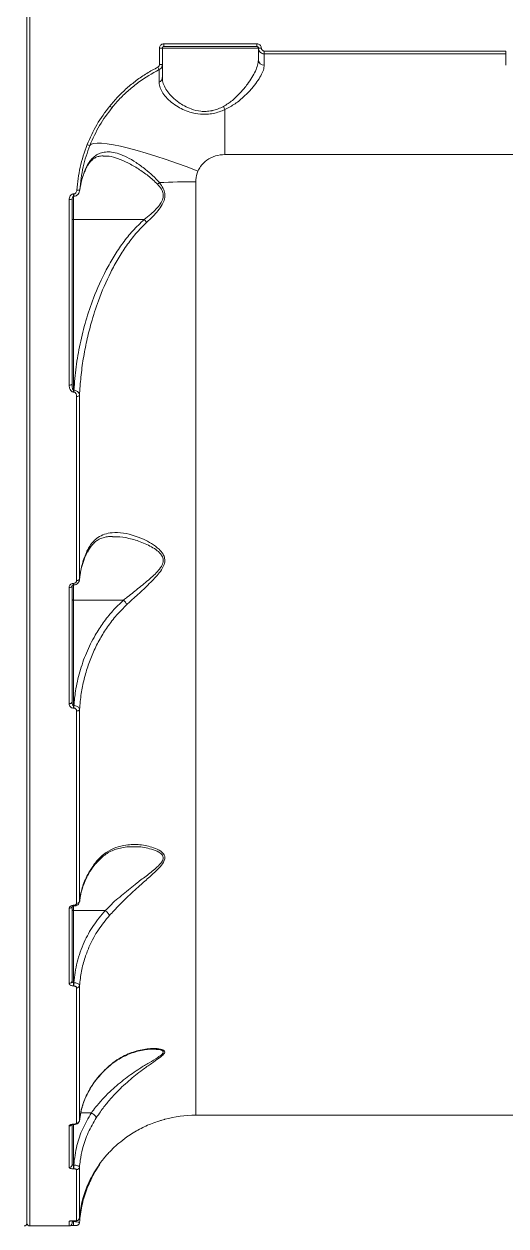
# Model space of a CAD drawing. Header units: millimetres. Extents: x -9848 to 7178, y -5300 to 6667.
# Drawn here: x -1232.1 to -1066.6, y 1657.8 to 2070 of the extents above; entities that cross this region are included whole.
import ezdxf

# ---------------------------------------------------------------- set-up
doc = ezdxf.new("R2010")
doc.units = ezdxf.units.MM
doc.layers.add('DIKOM_ОБЪЕКТ', color=7, linetype='Continuous')

msp = doc.modelspace()

# ---------------------------------------------------------------- linework, layer by layer
at = {"layer": 'DIKOM_ОБЪЕКТ', "color": 7, "linetype": 'Continuous', "lineweight": 15}
for p, q in [((-1231.08, 1658.79), (-1231.08, 2076.79)), ((-1230.08, 2076.79), (-1230.08, 1657.79)), ((-1185.58, 2056.12), (-1185.58, 2061.75)), ((-1184.58, 2061.79), (-1184.58, 2056.18)), ((-1151.58, 2061.79), (-1184.58, 2061.79)), ((-1184.08, 2063.25), (-1152.08, 2063.25)), ((-1184.08, 2062.29), (-1184.08, 2063.25)), ((-1152.08, 2062.29), (-1184.08, 2062.29)), ((-1152.08, 2062.29), (-1152.08, 2063.25)), ((-1151.58, 2057.74), (-1151.58, 2061.79)), ((-1149.58, 2060.75), (-1066.58, 2060.75)), ((-1149.58, 2059.79), (-1149.58, 2060.75)), ((-1149.58, 2059.79), (-1149.58, 2055.93)), ((-1066.58, 2059.79), (-1149.58, 2059.79)), ((-1066.58, 2059.79), (-1066.58, 2060.75)), ((-1066.58, 2055.93), (-1066.58, 2059.79)), ((-1163.08, 2025.29), (-1163.08, 2040.7)), ((-813.08, 2025.29), (-1163.08, 2025.29)), ((-1173.13, 2015.94), (-1173.13, 1695.79)), ((-1215.08, 2011.77), (-1214.99, 2011.77)), ((-1215.08, 2010.93), (-1215.08, 2011.77)), ((-1214.99, 2010.93), (-1214.99, 2011.77)), ((-1212.9, 2013), (-1212.74, 2014.03)), ((-1216.58, 1946.17), (-1216.58, 2009.81)), ((-1215.58, 2009.98), (-1215.58, 1946.49)), ((-1215.08, 2010.95), (-1215.08, 2002.98)), ((-1215.08, 2010.93), (-1214.99, 2010.93)), ((-1190.83, 2002.98), (-1215.08, 2002.98)), ((-1215.08, 2002.98), (-1215.08, 1944.45)), ((-1215.08, 1944.45), (-1214.96, 1944.45)), ((-1215.08, 1944.45), (-1215.08, 1943.81)), ((-1214.96, 1943.81), (-1215.08, 1943.81)), ((-1214.96, 1944.45), (-1214.96, 1943.81)), ((-1214.02, 1879.16), (-1214.02, 1942.33)), ((-1213.02, 1942.63), (-1213.02, 1879.59)), ((-1201.48, 1894.18), (-1201.69, 1894.19)), ((-1216.58, 1836.9), (-1216.58, 1876.77)), ((-1215.58, 1877.25), (-1215.58, 1837.48)), ((-1215.08, 1878.18), (-1215.04, 1878.18)), ((-1215.08, 1877.66), (-1215.08, 1878.18)), ((-1215.08, 1877.66), (-1215.04, 1877.66)), ((-1215.08, 1877.64), (-1215.08, 1872.44)), ((-1215.04, 1877.66), (-1215.04, 1878.18)), ((-1197.92, 1872.44), (-1215.08, 1872.44)), ((-1215.08, 1872.44), (-1215.08, 1836.28)), ((-1215.08, 1836.28), (-1214.97, 1836.28)), ((-1215.08, 1836.28), (-1215.08, 1835.38)), ((-1214.97, 1835.38), (-1215.08, 1835.38)), ((-1214.97, 1836.28), (-1214.97, 1835.38)), ((-1213.02, 1834.95), (-1213.02, 1769.12)), ((-1214.02, 1768.44), (-1214.02, 1834.42)), ((-1216.58, 1741.03), (-1216.58, 1766.75)), ((-1215.58, 1767.49), (-1215.58, 1741.83)), ((-1215.08, 1767.76), (-1215.02, 1767.76)), ((-1215.08, 1767.5), (-1215.08, 1767.76)), ((-1215.08, 1767.5), (-1215.02, 1767.5)), ((-1215.08, 1767.49), (-1215.08, 1766.02)), ((-1204.19, 1766.02), (-1215.08, 1766.02)), ((-1215.08, 1766.02), (-1215.08, 1741.22)), ((-1215.02, 1767.5), (-1215.02, 1767.76)), ((-1215.08, 1741.22), (-1215, 1741.22)), ((-1215.08, 1741.22), (-1215.08, 1740.09)), ((-1215, 1740.09), (-1215.08, 1740.09)), ((-1215, 1741.22), (-1215, 1740.09)), ((-1213.02, 1740.22), (-1213.02, 1693.94)), ((-1214.02, 1693.09), (-1214.02, 1739.48)), ((-1187.76, 1718.37), (-1187.92, 1718.37)), ((-1208.96, 1696.56), (-1212.59, 1696.56)), ((-1173.13, 1695.79), (-803.03, 1695.79)), ((-1216.58, 1677.85), (-1216.58, 1692.05)), ((-1215.58, 1692.42), (-1215.58, 1678.8)), ((-1215.08, 1692.68), (-1215, 1692.68)), ((-1215.08, 1692.6), (-1215.08, 1692.68)), ((-1215.08, 1692.6), (-1215, 1692.6)), ((-1215.08, 1692.6), (-1215.08, 1678.68)), ((-1215, 1692.6), (-1215, 1692.68)), ((-1215.08, 1678.68), (-1215.02, 1678.68)), ((-1215.08, 1678.68), (-1215.08, 1677.39)), ((-1215.02, 1678.68), (-1215.02, 1677.39)), ((-1213.02, 1677.98), (-1213.02, 1660.58)), ((-1215.02, 1677.39), (-1215.08, 1677.39)), ((-1214.02, 1659.66), (-1214.02, 1677.09)), ((-1230.08, 1657.79), (-1216.58, 1657.79)), ((-1216.58, 1657.79), (-1216.58, 1659.39)), ((-1215.58, 1659.37), (-1215.58, 1658.79)), ((-1215.08, 1659.55), (-1214.97, 1659.55)), ((-1215.08, 1659.55), (-1214.97, 1659.55)), ((-1215.08, 1659.55), (-1215.08, 1659.55)), ((-1215.08, 1659.55), (-1215.08, 1659.29)), ((-1215.08, 1659.29), (-1215.04, 1659.29)), ((-1215.08, 1659.29), (-1215.08, 1657.96)), ((-1215.08, 1657.96), (-1215.04, 1657.96)), ((-1215.04, 1659.29), (-1215.01, 1659.55)), ((-1215.04, 1659.29), (-1215.04, 1657.96)), ((-1214.97, 1659.55), (-1214.97, 1659.55))]:
    msp.add_line(p, q, dxfattribs=at)
at = {"layer": 'DIKOM_ОБЪЕКТ', "color": 7, "linetype": 'Continuous', "lineweight": 15, "flags": 128}
for points in [[(-1209.47, 2028.4), (-1208.99, 2028.82), (-1208.15, 2029.08), (-1206.96, 2029.19), (-1205.43, 2029.15), (-1203.57, 2028.95), (-1201.4, 2028.59), (-1198.94, 2028.09), (-1196.23, 2027.45), (-1193.27, 2026.66), (-1190.11, 2025.75), (-1186.78, 2024.71), (-1183.3, 2023.57), (-1179.72, 2022.32), (-1176.06, 2020.99), (-1172.37, 2019.58)], [(-1215.58, 2003.14), (-1215.57, 2003.11), (-1215.54, 2003.08), (-1215.49, 2003.05), (-1215.43, 2003.02), (-1215.36, 2003), (-1215.27, 2002.99), (-1215.17, 2002.98), (-1215.08, 2002.98)], [(-1215.58, 1946.49), (-1215.6, 1946.43), (-1215.65, 1946.37), (-1215.75, 1946.31), (-1215.87, 1946.27), (-1216.02, 1946.23), (-1216.19, 1946.2), (-1216.38, 1946.18), (-1216.58, 1946.17)], [(-1215.58, 1877.25), (-1215.6, 1877.15), (-1215.65, 1877.06), (-1215.75, 1876.98), (-1215.87, 1876.91), (-1216.02, 1876.85), (-1216.19, 1876.8), (-1216.38, 1876.78), (-1216.58, 1876.77)], [(-1213.02, 1879.59), (-1213.05, 1879.51), (-1213.12, 1879.42), (-1213.21, 1879.35), (-1213.34, 1879.28), (-1213.48, 1879.23), (-1213.65, 1879.19), (-1213.83, 1879.16), (-1214.02, 1879.16)], [(-1215.58, 1872.6), (-1215.57, 1872.57), (-1215.54, 1872.54), (-1215.49, 1872.51), (-1215.43, 1872.48), (-1215.36, 1872.46), (-1215.27, 1872.45), (-1215.17, 1872.44), (-1215.08, 1872.44)], [(-1215.58, 1837.48), (-1215.6, 1837.37), (-1215.65, 1837.26), (-1215.75, 1837.16), (-1215.87, 1837.07), (-1216.02, 1837), (-1216.19, 1836.95), (-1216.38, 1836.91), (-1216.58, 1836.9)], [(-1215.58, 1766.18), (-1215.57, 1766.15), (-1215.54, 1766.12), (-1215.49, 1766.09), (-1215.43, 1766.07), (-1215.36, 1766.05), (-1215.27, 1766.03), (-1215.17, 1766.02), (-1215.08, 1766.02)], [(-1213.02, 1658.92), (-1213.05, 1658.73), (-1213.11, 1658.57)]]:
    msp.add_lwpolyline(points, dxfattribs=at)
at = {"layer": 'DIKOM_ОБЪЕКТ', "color": 7, "linetype": 'Continuous', "lineweight": 15}
for centre, radius, start, end in [((-1185.33, 2068.39), 6.64, 267.8901, 276.5337), ((-1150.82, 2068.39), 6.64, 263.4663, 272.1099), ((-1149.67, 2057.84), 1.91, 183.055, 272.742), ((-1177.48, 2059.35), 9.58, 205.4791, 211.1797), ((-1185.33, 2061.02), 4.9, 267.0883, 278.8079), ((-1186.34, 2051.74), 1.76, 291.1243, 358.1739), ((-1200.22, 2044.5), 3.55, 227.2108, 242.552), ((-1156.73, 2044.64), 7.47, 202.8302, 211.8626), ((-1209.32, 2030.78), 2.38, 242.8854, 266.2495), ((-1173.25, 1779.61), 236.34, 89.971, 92.9974), ((-1213.57, 2015.02), 1.97, 259.9273, 289.2217), ((-1189.81, 2020.1), 6.15, 305.6909, 313.2287), ((-1216.33, 2011.48), 1.69, 261.6926, 296.6723), ((-1213.82, 1943.47), 1.16, 259.9548, 313.4192), ((-1213.87, 1835.33), 0.928, 260.7044, 335.8861), ((-1213.91, 1769.36), 0.925, 263.5933, 345.1632), ((-1216.46, 1767.64), 0.9, 262.794, 350.2487), ((-1216.49, 1741.94), 0.918, 264.4371, 353.0256), ((-1213.94, 1740.41), 0.937, 265.1491, 348.4953), ((-1173.13, 1655.79), 40, 90, 105.3591), ((-1216.57, 1693.08), 1.03, 269.3592, 322.1911), ((-1213.98, 1694.06), 0.968, 267.8567, 352.9715), ((-1216.55, 1678.83), 0.977, 268.6257, 358.5724), ((-1214, 1678.07), 0.981, 268.7866, 354.3204), ((-1232.08, 1658.79), 1, 270, 0), ((-1230.08, 1658.79), 1, 180, 270), ((-1216.58, 1660.38), 0.993, 269.8851, 294.6649), ((-1216.58, 1658.79), 1, 270, 0), ((-1214.02, 1660.66), 0.999, 269.9029, 355.642)]:
    msp.add_arc(centre, radius, start, end, dxfattribs=at)
for points, knots in [([(-1185.58, 2061.75), (-1185.57, 2061.86), (-1185.55, 2062.14), (-1185.37, 2062.56), (-1185.03, 2062.94), (-1184.58, 2063.2), (-1184.25, 2063.24), (-1184.08, 2063.25)], [0, 0, 0, 0, 0.14201, 0.356734, 0.57132, 0.785719, 1, 1, 1, 1]), ([(-1184.08, 2062.29), (-1184.13, 2062.28), (-1184.25, 2062.27), (-1184.4, 2062.19), (-1184.51, 2062.06), (-1184.57, 2061.92), (-1184.57, 2061.83), (-1184.58, 2061.79)], [0, 0, 0, 0, 0.214006, 0.428083, 0.642899, 0.858356, 1, 1, 1, 1]), ([(-1152.08, 2063.25), (-1151.97, 2063.25), (-1151.69, 2063.23), (-1151.27, 2063.05), (-1150.89, 2062.71), (-1150.63, 2062.26), (-1150.59, 2061.92), (-1150.58, 2061.75)], [0, 0, 0, 0, 0.140618, 0.355103, 0.569845, 0.784748, 1, 1, 1, 1]), ([(-1151.58, 2061.79), (-1151.58, 2061.85), (-1151.59, 2061.96), (-1151.68, 2062.11), (-1151.81, 2062.22), (-1151.95, 2062.28), (-1152.04, 2062.29), (-1152.08, 2062.29)], [0, 0, 0, 0, 0.21536, 0.430495, 0.645198, 0.859542, 1, 1, 1, 1]), ([(-1149.58, 2059.79), (-1149.72, 2059.8), (-1150.1, 2059.82), (-1150.66, 2060.06), (-1151.17, 2060.51), (-1151.51, 2061.11), (-1151.56, 2061.56), (-1151.58, 2061.79)], [0, 0, 0, 0, 0.140707, 0.355383, 0.57027, 0.785046, 1, 1, 1, 1]), ([(-1150.58, 2061.75), (-1150.57, 2061.64), (-1150.54, 2061.41), (-1150.37, 2061.11), (-1150.12, 2060.88), (-1149.84, 2060.77), (-1149.65, 2060.75), (-1149.58, 2060.75)], [0, 0, 0, 0, 0.215081, 0.4302, 0.644958, 0.85948, 1, 1, 1, 1]), ([(-1163.62, 2041.74), (-1162.55, 2042.4), (-1160.32, 2043.79), (-1157.65, 2046.51), (-1155.46, 2049.18), (-1153.78, 2051.68), (-1152.59, 2053.89), (-1151.75, 2055.97), (-1151.64, 2057.14), (-1151.58, 2057.74)], [0, 0, 0, 0, 0.146374, 0.305506, 0.468992, 0.600902, 0.735097, 0.865703, 1, 1, 1, 1]), ([(-1202.64, 2041.89), (-1201.72, 2042.96), (-1199.9, 2045.11), (-1196.83, 2048.03), (-1193.51, 2050.72), (-1189.96, 2053.16), (-1187.4, 2054.54), (-1186.13, 2055.23)], [0, 0, 0, 0, 0.197839, 0.395506, 0.593161, 0.79658, 1, 1, 1, 1]), ([(-1185.67, 2054.39), (-1188.08, 2053.03), (-1191.73, 2050.97), (-1196.07, 2047.42), (-1199.15, 2044.52), (-1200.96, 2042.4), (-1201.86, 2041.35)], [0, 0, 0, 0, 0.395169, 0.598677, 0.802167, 1, 1, 1, 1]), ([(-1186.13, 2055.23), (-1186.03, 2055.29), (-1185.84, 2055.41), (-1185.65, 2055.7), (-1185.58, 2055.95), (-1185.58, 2056.09), (-1185.58, 2056.12)], [0, 0, 0, 0, 0.305684, 0.611652, 0.917867, 1, 1, 1, 1]), ([(-1185.7, 2050.1), (-1185.7, 2050.97), (-1185.69, 2052.73), (-1185.68, 2053.97), (-1185.67, 2054.36), (-1185.67, 2054.39), (-1185.67, 2054.39)], [0, 0, 0, 0, 0.34149, 0.69299, 0.918009, 1, 1, 1, 1]), ([(-1184.58, 2056.18), (-1184.58, 2056.12), (-1184.59, 2055.83), (-1184.72, 2055.33), (-1185.1, 2054.76), (-1185.48, 2054.51), (-1185.67, 2054.39)], [0, 0, 0, 0, 0.081813, 0.388032, 0.693965, 1, 1, 1, 1]), ([(-1184.58, 2056.18), (-1184.58, 2056.09), (-1184.58, 2055.9), (-1184.58, 2054.45), (-1184.58, 2052.62), (-1184.58, 2051.69)], [0, 0, 0, 0, 0.306972, 0.648468, 1, 1, 1, 1]), ([(-1149.58, 2055.93), (-1149.64, 2055.38), (-1149.77, 2054.26), (-1150.7, 2052.29), (-1152.04, 2050.17), (-1153.93, 2047.79), (-1156.39, 2045.22), (-1159.42, 2042.63), (-1161.89, 2041.32), (-1163.08, 2040.7)], [0, 0, 0, 0, 0.13165, 0.263487, 0.395135, 0.526875, 0.688295, 0.849531, 1, 1, 1, 1]), ([(-1163.08, 2040.7), (-1163.72, 2040.43), (-1165.02, 2039.88), (-1167.11, 2039.32), (-1169.29, 2039.03), (-1172.03, 2039.06), (-1174.88, 2039.66), (-1177.59, 2040.74), (-1179.91, 2042.02), (-1182.03, 2043.59), (-1183.79, 2045.36), (-1185.02, 2047.19), (-1185.63, 2048.78), (-1185.68, 2049.74), (-1185.7, 2050.1)], [0, 0, 0, 0, 0.060369, 0.122044, 0.182584, 0.245202, 0.354864, 0.435809, 0.5191, 0.621339, 0.726595, 0.829717, 0.935577, 1, 1, 1, 1]), ([(-1184.58, 2051.69), (-1184.56, 2051.31), (-1184.5, 2050.32), (-1183.94, 2048.66), (-1182.8, 2046.76), (-1181.15, 2044.88), (-1179.2, 2043.24), (-1177.03, 2041.87), (-1174.53, 2040.72), (-1171.93, 2040.07), (-1169.49, 2040), (-1168.15, 2040.18), (-1166.79, 2040.47), (-1165.41, 2040.89), (-1164.22, 2041.45), (-1163.62, 2041.74)], [0, 0, 0, 0, 0.065388, 0.170366, 0.277944, 0.381815, 0.488414, 0.569565, 0.652798, 0.760421, 0.815166, 0.871887, 0.880047, 0.939203, 1, 1, 1, 1]), ([(-1210.4, 2028.66), (-1209.37, 2030.98), (-1207.29, 2035.68), (-1204.2, 2039.81), (-1202.64, 2041.89)], [0, 0, 0, 0, 0.494165, 1, 1, 1, 1]), ([(-1201.86, 2041.35), (-1203.36, 2039.35), (-1206.39, 2035.33), (-1208.44, 2030.73), (-1209.47, 2028.4)], [0, 0, 0, 0, 0.49418, 1, 1, 1, 1]), ([(-1213.91, 2013.08), (-1213.64, 2015.71), (-1213.09, 2021.03), (-1211.3, 2026.09), (-1210.4, 2028.66)], [0, 0, 0, 0, 0.493781, 1, 1, 1, 1]), ([(-1209.47, 2028.4), (-1210.34, 2025.96), (-1212.09, 2021), (-1212.64, 2015.79), (-1212.92, 2013.16)], [0, 0, 0, 0, 0.493727, 1, 1, 1, 1]), ([(-1211.15, 2019.7), (-1210.94, 2020.16), (-1210.52, 2021.1), (-1209.77, 2022.25), (-1208.94, 2023.22), (-1208.04, 2023.95), (-1207, 2024.48), (-1205.97, 2024.78), (-1205.19, 2024.8), (-1204.87, 2024.81)], [0, 0, 0, 0, 0.127179, 0.261915, 0.403627, 0.549581, 0.704992, 0.879892, 1, 1, 1, 1]), ([(-1211.09, 2020.05), (-1210.77, 2020.73), (-1210.14, 2022.1), (-1208.93, 2023.71), (-1207.55, 2024.94), (-1205.92, 2025.8), (-1204.07, 2026.21), (-1201.9, 2026.15), (-1199.48, 2025.56), (-1196.68, 2024.37), (-1193.61, 2022.6), (-1190.62, 2020.4), (-1187.88, 2018.11), (-1186.36, 2016.45), (-1185.6, 2015.62)], [0, 0, 0, 0, 0.067772, 0.135567, 0.206322, 0.277108, 0.356891, 0.436718, 0.528957, 0.621244, 0.729145, 0.837081, 0.918588, 1, 1, 1, 1]), ([(-1186.23, 2015.1), (-1187.28, 2016.08), (-1189.41, 2018.04), (-1192.89, 2020.42), (-1196.43, 2022.49), (-1199.77, 2023.93), (-1202.62, 2024.75), (-1204.2, 2024.76), (-1204.88, 2024.76)], [0, 0, 0, 0, 0.170636, 0.345208, 0.529391, 0.717677, 0.8782, 1, 1, 1, 1]), ([(-1163.08, 2025.29), (-1164.19, 2025.19), (-1166.4, 2025), (-1169.35, 2023.48), (-1171.35, 2021.56), (-1172.1, 2020.1), (-1172.37, 2019.58)], [0, 0, 0, 0, 0.288568, 0.571643, 0.847052, 1, 1, 1, 1]), ([(-1212.92, 2013.16), (-1212.73, 2014.32), (-1212.35, 2016.65), (-1211.51, 2018.91), (-1211.09, 2020.05)], [0, 0, 0, 0, 0.497346, 1, 1, 1, 1]), ([(-1211.16, 2019.73), (-1211.15, 2019.75), (-1211.09, 2019.82), (-1211.09, 2019.94), (-1211.09, 2020.03), (-1211.09, 2020.05)], [0, 0, 0, 0, 0.227529, 0.858381, 1, 1, 1, 1]), ([(-1212.74, 2014.03), (-1212.68, 2014.44), (-1212.48, 2015.78), (-1211.95, 2017.69), (-1211.34, 2019.14), (-1211.11, 2019.7)], [0, 0, 0, 0, 0.213776, 0.699132, 1, 1, 1, 1]), ([(-1172.37, 2019.58), (-1172.7, 2018.6), (-1173.06, 2017.52), (-1173.12, 2016.28), (-1173.13, 2016.06), (-1173.13, 2015.94)], [0, 0, 0, 0, 0.821797, 0.907876, 1, 1, 1, 1]), ([(-1216.58, 2009.81), (-1216.56, 2010.02), (-1216.53, 2010.46), (-1216.28, 2011.05), (-1215.9, 2011.48), (-1215.5, 2011.72), (-1215.22, 2011.75), (-1215.08, 2011.77)], [0, 0, 0, 0, 0.226679, 0.491984, 0.695919, 0.847724, 1, 1, 1, 1]), ([(-1214.99, 2010.95), (-1214.82, 2010.95), (-1214.43, 2010.97), (-1213.89, 2011.26), (-1213.4, 2011.72), (-1213.05, 2012.38), (-1212.91, 2012.95), (-1212.91, 2013.27), (-1212.91, 2013.32)], [0, 0, 0, 0, 0.148752, 0.324967, 0.508523, 0.718388, 0.956472, 1, 1, 1, 1]), ([(-1214.99, 2011.77), (-1214.93, 2011.77), (-1214.76, 2011.79), (-1214.5, 2011.91), (-1214.21, 2012.18), (-1213.98, 2012.58), (-1213.94, 2012.91), (-1213.91, 2013.08)], [0, 0, 0, 0, 0.103409, 0.262426, 0.461218, 0.728179, 1, 1, 1, 1]), ([(-1190.83, 2002.98), (-1190.07, 2003.59), (-1188.67, 2004.7), (-1186.73, 2006.48), (-1185.24, 2008.22), (-1184.35, 2009.94), (-1184.22, 2011.16), (-1184.35, 2012.24), (-1184.88, 2013.59), (-1185.73, 2014.55), (-1186.23, 2015.1)], [0, 0, 0, 0, 0.192066, 0.351185, 0.509491, 0.634447, 0.71865, 0.742096, 0.849599, 1, 1, 1, 1]), ([(-1185.6, 2015.62), (-1185.13, 2014.98), (-1184.3, 2013.87), (-1183.66, 2011.92), (-1183.75, 2009.95), (-1184.64, 2007.91), (-1186.06, 2005.93), (-1187.91, 2003.92), (-1189.25, 2002.66), (-1189.98, 2001.98)], [0, 0, 0, 0, 0.150772, 0.26251, 0.375809, 0.50433, 0.659837, 0.816016, 1, 1, 1, 1]), ([(-1215.57, 2009.98), (-1215.58, 2009.99), (-1215.59, 2010.18), (-1215.51, 2010.49), (-1215.33, 2010.79), (-1215.19, 2010.9), (-1215.11, 2010.93), (-1215.06, 2010.93), (-1215.04, 2010.92), (-1215.04, 2010.92)], [0, 0, 0, 0, 0.027841, 0.498669, 0.763418, 0.896179, 0.948807, 0.981273, 1, 1, 1, 1]), ([(-1214.96, 1944.45), (-1214.74, 1947.11), (-1214.31, 1952.42), (-1212.9, 1960.37), (-1210.93, 1968.27), (-1208.05, 1976.81), (-1204.74, 1984.2), (-1201.2, 1990.44), (-1198.17, 1994.93), (-1194.79, 1999.2), (-1192.15, 2001.71), (-1190.82, 2002.97)], [0, 0, 0, 0, 0.124576, 0.249154, 0.376416, 0.503665, 0.667719, 0.751085, 0.834424, 0.916781, 1, 1, 1, 1]), ([(-1189.98, 2001.98), (-1191.23, 2000.73), (-1193.76, 1998.21), (-1196.96, 1993.97), (-1199.83, 1989.52), (-1203.21, 1983.31), (-1206.36, 1975.95), (-1208.91, 1968.04), (-1210.59, 1961.39), (-1211.77, 1955.21), (-1212.62, 1948.95), (-1212.89, 1944.74), (-1213.02, 1942.63)], [0, 0, 0, 0, 0.080303, 0.161565, 0.24214, 0.322739, 0.486601, 0.610397, 0.70721, 0.804021, 0.902014, 1, 1, 1, 1]), ([(-1190.82, 2002.97), (-1190.82, 2002.97), (-1190.82, 2002.98), (-1190.83, 2002.98), (-1190.83, 2002.98), (-1190.83, 2002.98)], [0, 0, 0, 0, 0.290499, 0.677535, 1, 1, 1, 1]), ([(-1190.82, 2002.97), (-1190.67, 2002.81), (-1190.4, 2002.52), (-1190.12, 2002.17), (-1190, 2002.01), (-1189.98, 2001.98)], [0, 0, 0, 0, 0.499442, 0.907233, 1, 1, 1, 1]), ([(-1215.08, 1943.81), (-1215.18, 1943.82), (-1215.39, 1943.84), (-1215.74, 1944.03), (-1216.09, 1944.38), (-1216.45, 1945.06), (-1216.57, 1945.69), (-1216.58, 1946.12), (-1216.58, 1946.17)], [0, 0, 0, 0, 0.092779, 0.206181, 0.369275, 0.5724, 0.947163, 1, 1, 1, 1]), ([(-1215.58, 1946.49), (-1215.57, 1946.12), (-1215.55, 1945.6), (-1215.42, 1944.97), (-1215.31, 1944.66), (-1215.21, 1944.51), (-1215.13, 1944.46), (-1215.1, 1944.45), (-1215.08, 1944.45), (-1215.08, 1944.45)], [0, 0, 0, 0, 0.502817, 0.721971, 0.872255, 0.95145, 0.97574, 0.996184, 1, 1, 1, 1]), ([(-1214.96, 1944.45), (-1214.83, 1944.44), (-1214.56, 1944.42), (-1214.13, 1944.27), (-1213.69, 1944.01), (-1213.27, 1943.56), (-1213.06, 1943.07), (-1213.03, 1942.74), (-1213.02, 1942.63)], [0, 0, 0, 0, 0.113275, 0.247064, 0.420401, 0.607339, 0.880071, 1, 1, 1, 1]), ([(-1214.02, 1942.33), (-1214.04, 1942.61), (-1214.08, 1943.01), (-1214.32, 1943.46), (-1214.53, 1943.67), (-1214.75, 1943.79), (-1214.89, 1943.8), (-1214.96, 1943.81)], [0, 0, 0, 0, 0.437062, 0.628825, 0.790878, 0.906079, 1, 1, 1, 1]), ([(-1210.26, 1889.59), (-1210.02, 1890.06), (-1209.42, 1891.19), (-1208.26, 1892.66), (-1206.59, 1894.1), (-1204.45, 1895.13), (-1201.53, 1895.71), (-1197.99, 1895.55), (-1194.35, 1894.63), (-1191.05, 1893.38), (-1188.22, 1891.91), (-1185.91, 1890.18), (-1184.35, 1888.43), (-1183.67, 1886.76), (-1183.74, 1885.02), (-1184.59, 1883.17), (-1185.96, 1881.32), (-1188.28, 1878.81), (-1191.45, 1875.75), (-1194.55, 1872.94), (-1196.29, 1871.34), (-1196.73, 1870.93)], [0, 0, 0, 0, 0.031144, 0.075917, 0.120717, 0.182988, 0.24535, 0.331385, 0.417554, 0.477806, 0.538165, 0.598116, 0.63841, 0.667097, 0.696209, 0.728671, 0.767248, 0.805992, 0.888587, 0.97125, 1, 1, 1, 1]), ([(-1210.2, 1888.93), (-1210.16, 1889.03), (-1209.87, 1889.66), (-1209.23, 1890.64), (-1208.28, 1891.84), (-1207.2, 1892.79), (-1206.02, 1893.49), (-1204.61, 1893.96), (-1203.15, 1894.26), (-1202.13, 1894.28), (-1201.67, 1894.29)], [0, 0, 0, 0, 0.022664, 0.155515, 0.292019, 0.432084, 0.576177, 0.727746, 0.876219, 1, 1, 1, 1]), ([(-1197.92, 1872.44), (-1197.45, 1872.81), (-1195.64, 1874.24), (-1192.42, 1876.79), (-1189.08, 1879.51), (-1186.64, 1881.78), (-1185.19, 1883.41), (-1184.32, 1885.01), (-1184.22, 1886.08), (-1184.38, 1887.02), (-1184.93, 1888.15), (-1186.38, 1889.51), (-1188.31, 1890.75), (-1191.22, 1892.16), (-1194.88, 1893.41), (-1198.62, 1894.23), (-1200.71, 1894.2), (-1201.48, 1894.18)], [0, 0, 0, 0, 0.041073, 0.15729, 0.275448, 0.328205, 0.381906, 0.424584, 0.455831, 0.462006, 0.499418, 0.553921, 0.616484, 0.67916, 0.808355, 0.929719, 1, 1, 1, 1]), ([(-1213.02, 1879.59), (-1212.8, 1881.18), (-1212.37, 1884.29), (-1211.19, 1887.6), (-1210.39, 1889.32), (-1210.26, 1889.59)], [0, 0, 0, 0, 0.466529, 0.915021, 1, 1, 1, 1]), ([(-1213.01, 1879.48), (-1213.01, 1879.56), (-1212.97, 1880.6), (-1212.6, 1882.58), (-1211.86, 1885.39), (-1211.07, 1887.55), (-1210.45, 1888.74), (-1210.29, 1889.05)], [0, 0, 0, 0, 0.025571, 0.317685, 0.609862, 0.901186, 1, 1, 1, 1]), ([(-1210.26, 1889.59), (-1210.26, 1889.57), (-1210.23, 1889.41), (-1210.22, 1889.21), (-1210.32, 1889.09), (-1210.33, 1889.07)], [0, 0, 0, 0, 0.104883, 0.848832, 1, 1, 1, 1]), ([(-1216.58, 1876.77), (-1216.57, 1876.9), (-1216.54, 1877.19), (-1216.33, 1877.59), (-1215.99, 1877.92), (-1215.56, 1878.14), (-1215.24, 1878.17), (-1215.08, 1878.18)], [0, 0, 0, 0, 0.189068, 0.404446, 0.6068, 0.803339, 1, 1, 1, 1]), ([(-1215.56, 1877.27), (-1215.56, 1877.32), (-1215.55, 1877.41), (-1215.45, 1877.53), (-1215.32, 1877.61), (-1215.18, 1877.65), (-1215.06, 1877.66), (-1215, 1877.65), (-1214.97, 1877.65)], [0, 0, 0, 0, 0.30527, 0.539154, 0.695748, 0.815769, 0.921695, 1, 1, 1, 1]), ([(-1215.04, 1877.67), (-1215, 1877.67), (-1214.71, 1877.64), (-1214.18, 1877.81), (-1213.55, 1878.22), (-1213.15, 1878.86), (-1212.97, 1879.37), (-1213.02, 1879.62), (-1213.02, 1879.63)], [0, 0, 0, 0, 0.041959, 0.271783, 0.50733, 0.748586, 0.994492, 1, 1, 1, 1]), ([(-1215.04, 1878.18), (-1214.94, 1878.19), (-1214.72, 1878.21), (-1214.43, 1878.36), (-1214.19, 1878.59), (-1214.04, 1878.86), (-1214.03, 1879.06), (-1214.02, 1879.16)], [0, 0, 0, 0, 0.195166, 0.390214, 0.593328, 0.811116, 1, 1, 1, 1]), ([(-1214.97, 1836.28), (-1214.81, 1837.94), (-1214.42, 1841.84), (-1213.04, 1847.9), (-1210.79, 1854.33), (-1208.02, 1859.92), (-1204.93, 1864.71), (-1201.73, 1868.79), (-1199.19, 1871.22), (-1197.91, 1872.43)], [0, 0, 0, 0, 0.123404, 0.29034, 0.457789, 0.624609, 0.746546, 0.873295, 1, 1, 1, 1]), ([(-1197.91, 1872.43), (-1197.91, 1872.44), (-1197.91, 1872.44), (-1197.92, 1872.44), (-1197.92, 1872.44), (-1197.92, 1872.44)], [0, 0, 0, 0, 0.291567, 0.699488, 1, 1, 1, 1]), ([(-1197.91, 1872.43), (-1197.76, 1872.27), (-1197.45, 1871.95), (-1197.08, 1871.47), (-1196.85, 1871.13), (-1196.76, 1870.98), (-1196.73, 1870.93)], [0, 0, 0, 0, 0.325258, 0.650489, 0.892554, 1, 1, 1, 1]), ([(-1196.73, 1870.93), (-1197.94, 1869.74), (-1200.37, 1867.35), (-1203.42, 1863.36), (-1206.06, 1859.15), (-1208.26, 1854.76), (-1210.08, 1850.14), (-1211.49, 1845.34), (-1212.55, 1840.26), (-1212.86, 1836.77), (-1213.02, 1834.95)], [0, 0, 0, 0, 0.123687, 0.248893, 0.368958, 0.490749, 0.612548, 0.738053, 0.863567, 1, 1, 1, 1]), ([(-1215.08, 1835.38), (-1215.15, 1835.38), (-1215.39, 1835.4), (-1215.78, 1835.53), (-1216.19, 1835.84), (-1216.51, 1836.31), (-1216.55, 1836.69), (-1216.58, 1836.9)], [0, 0, 0, 0, 0.07962, 0.2757, 0.47076, 0.710496, 1, 1, 1, 1]), ([(-1215.58, 1837.48), (-1215.57, 1837.31), (-1215.56, 1837.03), (-1215.46, 1836.67), (-1215.34, 1836.45), (-1215.24, 1836.34), (-1215.16, 1836.29), (-1215.1, 1836.28), (-1215.08, 1836.28)], [0, 0, 0, 0, 0.351009, 0.618143, 0.80295, 0.879378, 0.949232, 1, 1, 1, 1]), ([(-1214.97, 1836.28), (-1214.88, 1836.28), (-1214.58, 1836.26), (-1214.08, 1836.13), (-1213.56, 1835.87), (-1213.17, 1835.5), (-1213.03, 1835.17), (-1213.02, 1834.98), (-1213.02, 1834.95)], [0, 0, 0, 0, 0.089172, 0.293643, 0.489648, 0.716417, 0.954576, 1, 1, 1, 1]), ([(-1214.02, 1834.42), (-1214.03, 1834.56), (-1214.06, 1834.8), (-1214.27, 1835.1), (-1214.52, 1835.29), (-1214.77, 1835.37), (-1214.93, 1835.38), (-1214.97, 1835.38)], [0, 0, 0, 0, 0.302624, 0.534669, 0.725382, 0.9171, 1, 1, 1, 1]), ([(-1207.27, 1782.14), (-1207.14, 1782.32), (-1206.58, 1783.06), (-1205.48, 1784.13), (-1203.96, 1785.36), (-1202.29, 1786.34), (-1200.46, 1787.06), (-1198.4, 1787.58), (-1196.5, 1787.85), (-1195.26, 1787.84), (-1194.8, 1787.84)], [0, 0, 0, 0, 0.041988, 0.171383, 0.306513, 0.445826, 0.588424, 0.737295, 0.903928, 1, 1, 1, 1]), ([(-1207.25, 1782.75), (-1206.72, 1783.35), (-1205.65, 1784.56), (-1203.44, 1786.25), (-1200.6, 1787.67), (-1196.72, 1788.6), (-1192.27, 1788.71), (-1188.16, 1787.84), (-1185.3, 1786.55), (-1184.16, 1785.47), (-1183.74, 1784.56), (-1183.65, 1783.69), (-1184.27, 1782.21), (-1186.04, 1780.15), (-1188.87, 1777.55), (-1192.69, 1774.24), (-1196.86, 1770.37), (-1200.35, 1766.88), (-1202.21, 1764.84), (-1202.71, 1764.3)], [0, 0, 0, 0, 0.044462, 0.088958, 0.16352, 0.238207, 0.336739, 0.435198, 0.493489, 0.532075, 0.540148, 0.566503, 0.592685, 0.638216, 0.708339, 0.778708, 0.872452, 0.966031, 1, 1, 1, 1]), ([(-1204.19, 1766.02), (-1204.19, 1766.02), (-1203.58, 1766.39), (-1201.82, 1768.58), (-1198, 1771.55), (-1193.69, 1775.15), (-1189.69, 1778.13), (-1186.74, 1780.47), (-1184.85, 1782.33), (-1184.18, 1783.67), (-1184.26, 1784.34), (-1184.43, 1784.74), (-1184.72, 1785.26), (-1185.95, 1786.22), (-1188.96, 1787.29), (-1192.11, 1787.95), (-1194.28, 1787.81), (-1194.79, 1787.77)], [0, 0, 0, 0, 0.000021, 0.049873, 0.187781, 0.325896, 0.428263, 0.530258, 0.593829, 0.628983, 0.66345, 0.663912, 0.674749, 0.727924, 0.811328, 0.95584, 1, 1, 1, 1]), ([(-1213.02, 1769.12), (-1212.78, 1770.68), (-1212.29, 1773.83), (-1210.56, 1777.83), (-1208.77, 1780.79), (-1207.67, 1782.21), (-1207.25, 1782.75)], [0, 0, 0, 0, 0.324708, 0.657472, 0.869009, 1, 1, 1, 1]), ([(-1212.92, 1769.11), (-1212.89, 1769.51), (-1212.78, 1770.8), (-1212.27, 1772.96), (-1211.4, 1775.56), (-1210.19, 1778.09), (-1208.86, 1780.33), (-1207.81, 1781.68), (-1207.36, 1782.25)], [0, 0, 0, 0, 0.087299, 0.280204, 0.473502, 0.666306, 0.858075, 1, 1, 1, 1]), ([(-1207.25, 1782.75), (-1207.25, 1782.73), (-1207.25, 1782.62), (-1207.28, 1782.45), (-1207.37, 1782.35), (-1207.42, 1782.29)], [0, 0, 0, 0, 0.141448, 0.553507, 1, 1, 1, 1]), ([(-1215.02, 1767.5), (-1215.02, 1767.5), (-1214.77, 1767.5), (-1214.26, 1767.58), (-1213.63, 1767.91), (-1213.21, 1768.38), (-1213.01, 1768.83), (-1213.04, 1769.09), (-1213.05, 1769.17)], [0, 0, 0, 0, 0.000341, 0.259932, 0.504559, 0.721675, 0.922639, 1, 1, 1, 1]), ([(-1216.58, 1766.75), (-1216.56, 1766.86), (-1216.53, 1767.09), (-1216.27, 1767.39), (-1215.89, 1767.62), (-1215.47, 1767.74), (-1215.19, 1767.76), (-1215.08, 1767.76)], [0, 0, 0, 0, 0.21502, 0.429939, 0.644736, 0.859203, 1, 1, 1, 1]), ([(-1215.61, 1767.35), (-1215.61, 1767.35), (-1215.61, 1767.35), (-1215.55, 1767.4), (-1215.43, 1767.45), (-1215.27, 1767.49), (-1215.14, 1767.49), (-1215.08, 1767.5)], [0, 0, 0, 0, 0.188975, 0.390767, 0.581572, 0.792615, 1, 1, 1, 1]), ([(-1215.02, 1767.76), (-1214.95, 1767.76), (-1214.76, 1767.77), (-1214.48, 1767.85), (-1214.22, 1768.01), (-1214.05, 1768.21), (-1214.03, 1768.36), (-1214.02, 1768.44)], [0, 0, 0, 0, 0.142253, 0.35708, 0.571545, 0.785634, 1, 1, 1, 1]), ([(-1215, 1741.22), (-1214.69, 1743.57), (-1214.07, 1748.35), (-1211.66, 1754.93), (-1208.42, 1760.94), (-1205.61, 1764.31), (-1204.19, 1766.02)], [0, 0, 0, 0, 0.260692, 0.528709, 0.761637, 1, 1, 1, 1]), ([(-1202.71, 1764.3), (-1202.72, 1764.34), (-1202.77, 1764.44), (-1202.92, 1764.7), (-1203.22, 1765.1), (-1203.68, 1765.58), (-1204.02, 1765.87), (-1204.19, 1766.02)], [0, 0, 0, 0, 0.087356, 0.253649, 0.502465, 0.751214, 1, 1, 1, 1]), ([(-1204.19, 1766.02), (-1204.19, 1766.02), (-1204.19, 1766.02), (-1204.19, 1766.02), (-1204.19, 1766.02), (-1204.19, 1766.02)], [0, 0, 0, 0, 0.485327, 0.889699, 1, 1, 1, 1]), ([(-1202.71, 1764.3), (-1204.03, 1762.7), (-1206.71, 1759.45), (-1209.37, 1754.51), (-1211.24, 1749.71), (-1212.48, 1745.15), (-1212.84, 1741.87), (-1213.02, 1740.22)], [0, 0, 0, 0, 0.230866, 0.467171, 0.626575, 0.811999, 1, 1, 1, 1]), ([(-1215.08, 1740.09), (-1215.16, 1740.09), (-1215.42, 1740.1), (-1215.84, 1740.2), (-1216.25, 1740.41), (-1216.52, 1740.7), (-1216.56, 1740.92), (-1216.58, 1741.03)], [0, 0, 0, 0, 0.108327, 0.32046, 0.543095, 0.771622, 1, 1, 1, 1]), ([(-1215.58, 1741.83), (-1215.57, 1741.76), (-1215.56, 1741.62), (-1215.47, 1741.43), (-1215.35, 1741.3), (-1215.23, 1741.24), (-1215.15, 1741.22), (-1215.11, 1741.22), (-1215.08, 1741.22)], [0, 0, 0, 0, 0.255365, 0.498871, 0.716802, 0.86171, 0.906994, 1, 1, 1, 1]), ([(-1215, 1741.22), (-1214.88, 1741.21), (-1214.54, 1741.19), (-1214, 1741.08), (-1213.47, 1740.85), (-1213.1, 1740.55), (-1213.05, 1740.33), (-1213.02, 1740.22)], [0, 0, 0, 0, 0.113171, 0.325912, 0.547973, 0.775451, 1, 1, 1, 1]), ([(-1214.02, 1739.48), (-1214.03, 1739.55), (-1214.05, 1739.69), (-1214.23, 1739.88), (-1214.5, 1740.02), (-1214.77, 1740.08), (-1214.94, 1740.08), (-1215, 1740.09)], [0, 0, 0, 0, 0.228828, 0.457885, 0.678548, 0.888358, 1, 1, 1, 1]), ([(-1208.96, 1696.56), (-1208.96, 1696.56), (-1208.53, 1697.24), (-1207.17, 1698.86), (-1204.92, 1701.54), (-1201.52, 1704.9), (-1197.3, 1708.43), (-1192.91, 1711.49), (-1189.09, 1713.8), (-1186.43, 1715.39), (-1184.7, 1716.57), (-1184.15, 1717.34), (-1184.32, 1717.7), (-1184.7, 1717.99), (-1185.33, 1718.2), (-1186.43, 1718.38), (-1187.3, 1718.38), (-1187.76, 1718.37)], [0, 0, 0, 0, 0.000054, 0.058186, 0.151483, 0.244907, 0.393045, 0.541388, 0.638586, 0.735394, 0.797138, 0.836576, 0.869715, 0.878804, 0.917268, 0.956, 1, 1, 1, 1]), ([(-1202.71, 1712.82), (-1201.87, 1713.49), (-1200.2, 1714.82), (-1196.88, 1716.66), (-1192.75, 1718.15), (-1188.73, 1718.73), (-1186.08, 1718.65), (-1184.73, 1718.38), (-1183.91, 1718.03), (-1183.59, 1717.45), (-1184.13, 1716.56), (-1185.75, 1715.27), (-1188.3, 1713.51), (-1191.95, 1710.99), (-1196.14, 1707.66), (-1200.18, 1703.85), (-1203.4, 1700.22), (-1205.6, 1697.39), (-1206.79, 1695.6), (-1207.25, 1694.91)], [0, 0, 0, 0, 0.056789, 0.113618, 0.211834, 0.310025, 0.362023, 0.388776, 0.41539, 0.445792, 0.474154, 0.516854, 0.581001, 0.645391, 0.742194, 0.838842, 0.900145, 0.961361, 1, 1, 1, 1]), ([(-1202.84, 1712.54), (-1202.68, 1712.69), (-1201.92, 1713.4), (-1200.43, 1714.45), (-1198.36, 1715.7), (-1196.11, 1716.75), (-1193.7, 1717.58), (-1191.33, 1718.12), (-1189.3, 1718.4), (-1188.22, 1718.4), (-1187.75, 1718.4)], [0, 0, 0, 0, 0.035093, 0.16587, 0.304713, 0.451787, 0.606403, 0.769633, 0.899818, 1, 1, 1, 1]), ([(-1213.02, 1693.94), (-1212.75, 1695.68), (-1212.2, 1699.22), (-1209.97, 1704.19), (-1206.89, 1708.83), (-1204.11, 1711.48), (-1202.71, 1712.82)], [0, 0, 0, 0, 0.253601, 0.513975, 0.753967, 1, 1, 1, 1]), ([(-1212.1, 1698.6), (-1211.86, 1699.39), (-1211.32, 1701.07), (-1210.14, 1703.58), (-1208.64, 1706.11), (-1206.85, 1708.51), (-1204.94, 1710.67), (-1203.51, 1711.96), (-1202.85, 1712.55)], [0, 0, 0, 0, 0.15465, 0.332266, 0.508564, 0.682304, 0.855103, 1, 1, 1, 1]), ([(-1202.71, 1712.82), (-1202.72, 1712.78), (-1202.76, 1712.68), (-1202.83, 1712.61), (-1202.87, 1712.57)], [0, 0, 0, 0, 0.397907, 1, 1, 1, 1]), ([(-1212.99, 1693.89), (-1212.94, 1694.44), (-1212.81, 1695.9), (-1212.49, 1697.47), (-1212.14, 1698.49), (-1212.1, 1698.6)], [0, 0, 0, 0, 0.342933, 0.9244, 1, 1, 1, 1]), ([(-1215.02, 1678.68), (-1214.73, 1680.93), (-1214.18, 1685.17), (-1212.07, 1691.21), (-1210.01, 1694.76), (-1208.96, 1696.56)], [0, 0, 0, 0, 0.359324, 0.675898, 1, 1, 1, 1]), ([(-1207.25, 1694.91), (-1208.23, 1693.24), (-1210.21, 1689.86), (-1211.91, 1684.85), (-1212.74, 1680.84), (-1212.95, 1678.72), (-1213.02, 1677.98)], [0, 0, 0, 0, 0.318191, 0.643965, 0.875243, 1, 1, 1, 1]), ([(-1207.25, 1694.91), (-1207.25, 1694.92), (-1207.25, 1694.97), (-1207.3, 1695.12), (-1207.48, 1695.4), (-1207.87, 1695.79), (-1208.38, 1696.2), (-1208.76, 1696.44), (-1208.96, 1696.56)], [0, 0, 0, 0, 0.038085, 0.149215, 0.361938, 0.574577, 0.787311, 1, 1, 1, 1]), ([(-1208.96, 1696.56), (-1208.96, 1696.56), (-1208.96, 1696.56), (-1208.96, 1696.56), (-1208.96, 1696.56)], [0, 0, 0, 0, 0.627544, 1, 1, 1, 1]), ([(-1196.73, 1688.33), (-1195.3, 1689.26), (-1192.39, 1691.15), (-1188.62, 1692.8), (-1186.05, 1693.69), (-1184.71, 1694.09), (-1183.9, 1694.31), (-1183.78, 1694.34), (-1183.72, 1694.36)], [0, 0, 0, 0, 0.284537, 0.575996, 0.744683, 0.83011, 0.918015, 1, 1, 1, 1]), ([(-1216.58, 1692.05), (-1216.57, 1692.11), (-1216.54, 1692.23), (-1216.34, 1692.41), (-1216, 1692.56), (-1215.57, 1692.66), (-1215.24, 1692.67), (-1215.08, 1692.68)], [0, 0, 0, 0, 0.174127, 0.389598, 0.59577, 0.797871, 1, 1, 1, 1]), ([(-1215.79, 1692.47), (-1215.79, 1692.47), (-1215.8, 1692.46), (-1215.76, 1692.49), (-1215.67, 1692.52), (-1215.49, 1692.56), (-1215.28, 1692.59), (-1215.14, 1692.59), (-1215.08, 1692.59)], [0, 0, 0, 0, 0.011745, 0.190265, 0.368148, 0.594815, 0.834604, 1, 1, 1, 1]), ([(-1215, 1692.6), (-1214.96, 1692.6), (-1214.69, 1692.59), (-1214.16, 1692.68), (-1213.58, 1692.92), (-1213.2, 1693.33), (-1213.03, 1693.69), (-1213.04, 1693.9), (-1213.04, 1693.96)], [0, 0, 0, 0, 0.043282, 0.284788, 0.576404, 0.763419, 0.934903, 1, 1, 1, 1]), ([(-1215, 1692.68), (-1214.89, 1692.68), (-1214.68, 1692.69), (-1214.39, 1692.76), (-1214.17, 1692.86), (-1214.04, 1692.97), (-1214.02, 1693.05), (-1214.02, 1693.09)], [0, 0, 0, 0, 0.203992, 0.408078, 0.613585, 0.826597, 1, 1, 1, 1]), ([(-1213.02, 1660.58), (-1212.8, 1662.37), (-1212.35, 1665.97), (-1210.72, 1670.87), (-1208.31, 1675.91), (-1205.52, 1680.06), (-1202.34, 1683.62), (-1199.69, 1686.12), (-1197.7, 1687.61), (-1196.73, 1688.33)], [0, 0, 0, 0, 0.17388, 0.350141, 0.488066, 0.692275, 0.797122, 0.90194, 1, 1, 1, 1]), ([(-1215.08, 1677.39), (-1215.19, 1677.4), (-1215.47, 1677.4), (-1215.89, 1677.46), (-1216.27, 1677.56), (-1216.53, 1677.7), (-1216.56, 1677.8), (-1216.58, 1677.85)], [0, 0, 0, 0, 0.140784, 0.355276, 0.570011, 0.78493, 1, 1, 1, 1]), ([(-1215.58, 1678.8), (-1215.57, 1678.79), (-1215.56, 1678.76), (-1215.47, 1678.72), (-1215.35, 1678.69), (-1215.21, 1678.68), (-1215.11, 1678.68), (-1215.08, 1678.68)], [0, 0, 0, 0, 0.215041, 0.430098, 0.644848, 0.859279, 1, 1, 1, 1]), ([(-1215.02, 1678.68), (-1214.87, 1678.67), (-1214.5, 1678.65), (-1213.94, 1678.55), (-1213.43, 1678.39), (-1213.09, 1678.19), (-1213.04, 1678.05), (-1213.02, 1677.98)], [0, 0, 0, 0, 0.142375, 0.35724, 0.571637, 0.785712, 1, 1, 1, 1]), ([(-1206.04, 1678.92), (-1206.58, 1678.11), (-1207.74, 1676.38), (-1209.15, 1673.69), (-1209.92, 1671.86), (-1210.26, 1671.03)], [0, 0, 0, 0, 0.319684, 0.690919, 1, 1, 1, 1]), ([(-1214.02, 1677.09), (-1214.03, 1677.13), (-1214.05, 1677.19), (-1214.22, 1677.28), (-1214.48, 1677.35), (-1214.76, 1677.39), (-1214.95, 1677.39), (-1215.02, 1677.39)], [0, 0, 0, 0, 0.214298, 0.428412, 0.64291, 0.857725, 1, 1, 1, 1]), ([(-1210.26, 1671.03), (-1210.39, 1670.7), (-1211.19, 1668.62), (-1212.37, 1664.61), (-1212.8, 1660.84), (-1213.02, 1658.92)], [0, 0, 0, 0, 0.084998, 0.533472, 1, 1, 1, 1]), ([(-1210.26, 1671.03), (-1210.26, 1671.04), (-1210.23, 1671.11), (-1210.23, 1671.22), (-1210.35, 1671.35), (-1210.38, 1671.39)], [0, 0, 0, 0, 0.089965, 0.72546, 1, 1, 1, 1]), ([(-1216.58, 1659.39), (-1216.58, 1659.39), (-1216.57, 1659.41), (-1216.49, 1659.45), (-1216.24, 1659.49), (-1215.9, 1659.53), (-1215.51, 1659.55), (-1215.22, 1659.55), (-1215.08, 1659.55)], [0, 0, 0, 0, 0.039217, 0.287223, 0.495186, 0.670996, 0.835286, 1, 1, 1, 1]), ([(-1216.2, 1659.48), (-1216.2, 1659.48), (-1216.2, 1659.48), (-1216.11, 1659.5), (-1215.89, 1659.52), (-1215.55, 1659.54), (-1215.2, 1659.55), (-1215.02, 1659.55), (-1214.96, 1659.54)], [0, 0, 0, 0, 0.074206, 0.226466, 0.443411, 0.694844, 0.900923, 1, 1, 1, 1]), ([(-1216.11, 1657.94), (-1216, 1657.95), (-1215.76, 1657.95), (-1215.36, 1657.96), (-1215.1, 1657.96), (-1215.03, 1657.96)], [0, 0, 0, 0, 0.373477, 0.810569, 1, 1, 1, 1]), ([(-1215.58, 1658.91), (-1215.57, 1658.96), (-1215.56, 1659.04), (-1215.47, 1659.16), (-1215.34, 1659.24), (-1215.23, 1659.28), (-1215.15, 1659.29), (-1215.1, 1659.29), (-1215.08, 1659.29)], [0, 0, 0, 0, 0.268654, 0.522913, 0.742522, 0.869058, 0.924249, 1, 1, 1, 1]), ([(-1215.04, 1659.29), (-1214.94, 1659.29), (-1214.61, 1659.28), (-1214.05, 1659.23), (-1213.48, 1659.14), (-1213.09, 1659.03), (-1213.04, 1658.95), (-1213.02, 1658.92)], [0, 0, 0, 0, 0.094258, 0.312264, 0.54119, 0.771418, 1, 1, 1, 1]), ([(-1215.04, 1657.96), (-1214.94, 1657.96), (-1214.7, 1657.96), (-1214.37, 1657.96), (-1214.13, 1657.97), (-1213.99, 1657.98), (-1213.88, 1657.99), (-1213.73, 1658.02), (-1213.53, 1658.1), (-1213.29, 1658.27), (-1213.17, 1658.47), (-1213.11, 1658.57)], [0, 0, 0, 0, 0.125729, 0.273054, 0.436222, 0.541453, 0.605513, 0.658321, 0.741148, 0.860212, 1, 1, 1, 1]), ([(-1214.97, 1659.55), (-1214.96, 1659.55), (-1214.81, 1659.55), (-1214.54, 1659.56), (-1214.17, 1659.58), (-1213.91, 1659.62), (-1213.63, 1659.71), (-1213.36, 1659.87), (-1213.15, 1660.13), (-1213.03, 1660.38), (-1213.03, 1660.54), (-1213.04, 1660.59)], [0, 0, 0, 0, 0.016968, 0.153721, 0.294841, 0.4841, 0.589258, 0.710688, 0.826323, 0.955539, 1, 1, 1, 1]), ([(-1214.97, 1659.55), (-1214.88, 1659.55), (-1214.69, 1659.55), (-1214.44, 1659.57), (-1214.23, 1659.59), (-1214.07, 1659.62), (-1214.02, 1659.64), (-1214.02, 1659.66), (-1214.02, 1659.66)], [0, 0, 0, 0, 0.167323, 0.334438, 0.509158, 0.713105, 0.957733, 1, 1, 1, 1])]:
    msp.add_open_spline(points, degree=3, knots=knots, dxfattribs=at)

doc.saveas('drawing.dxf')
